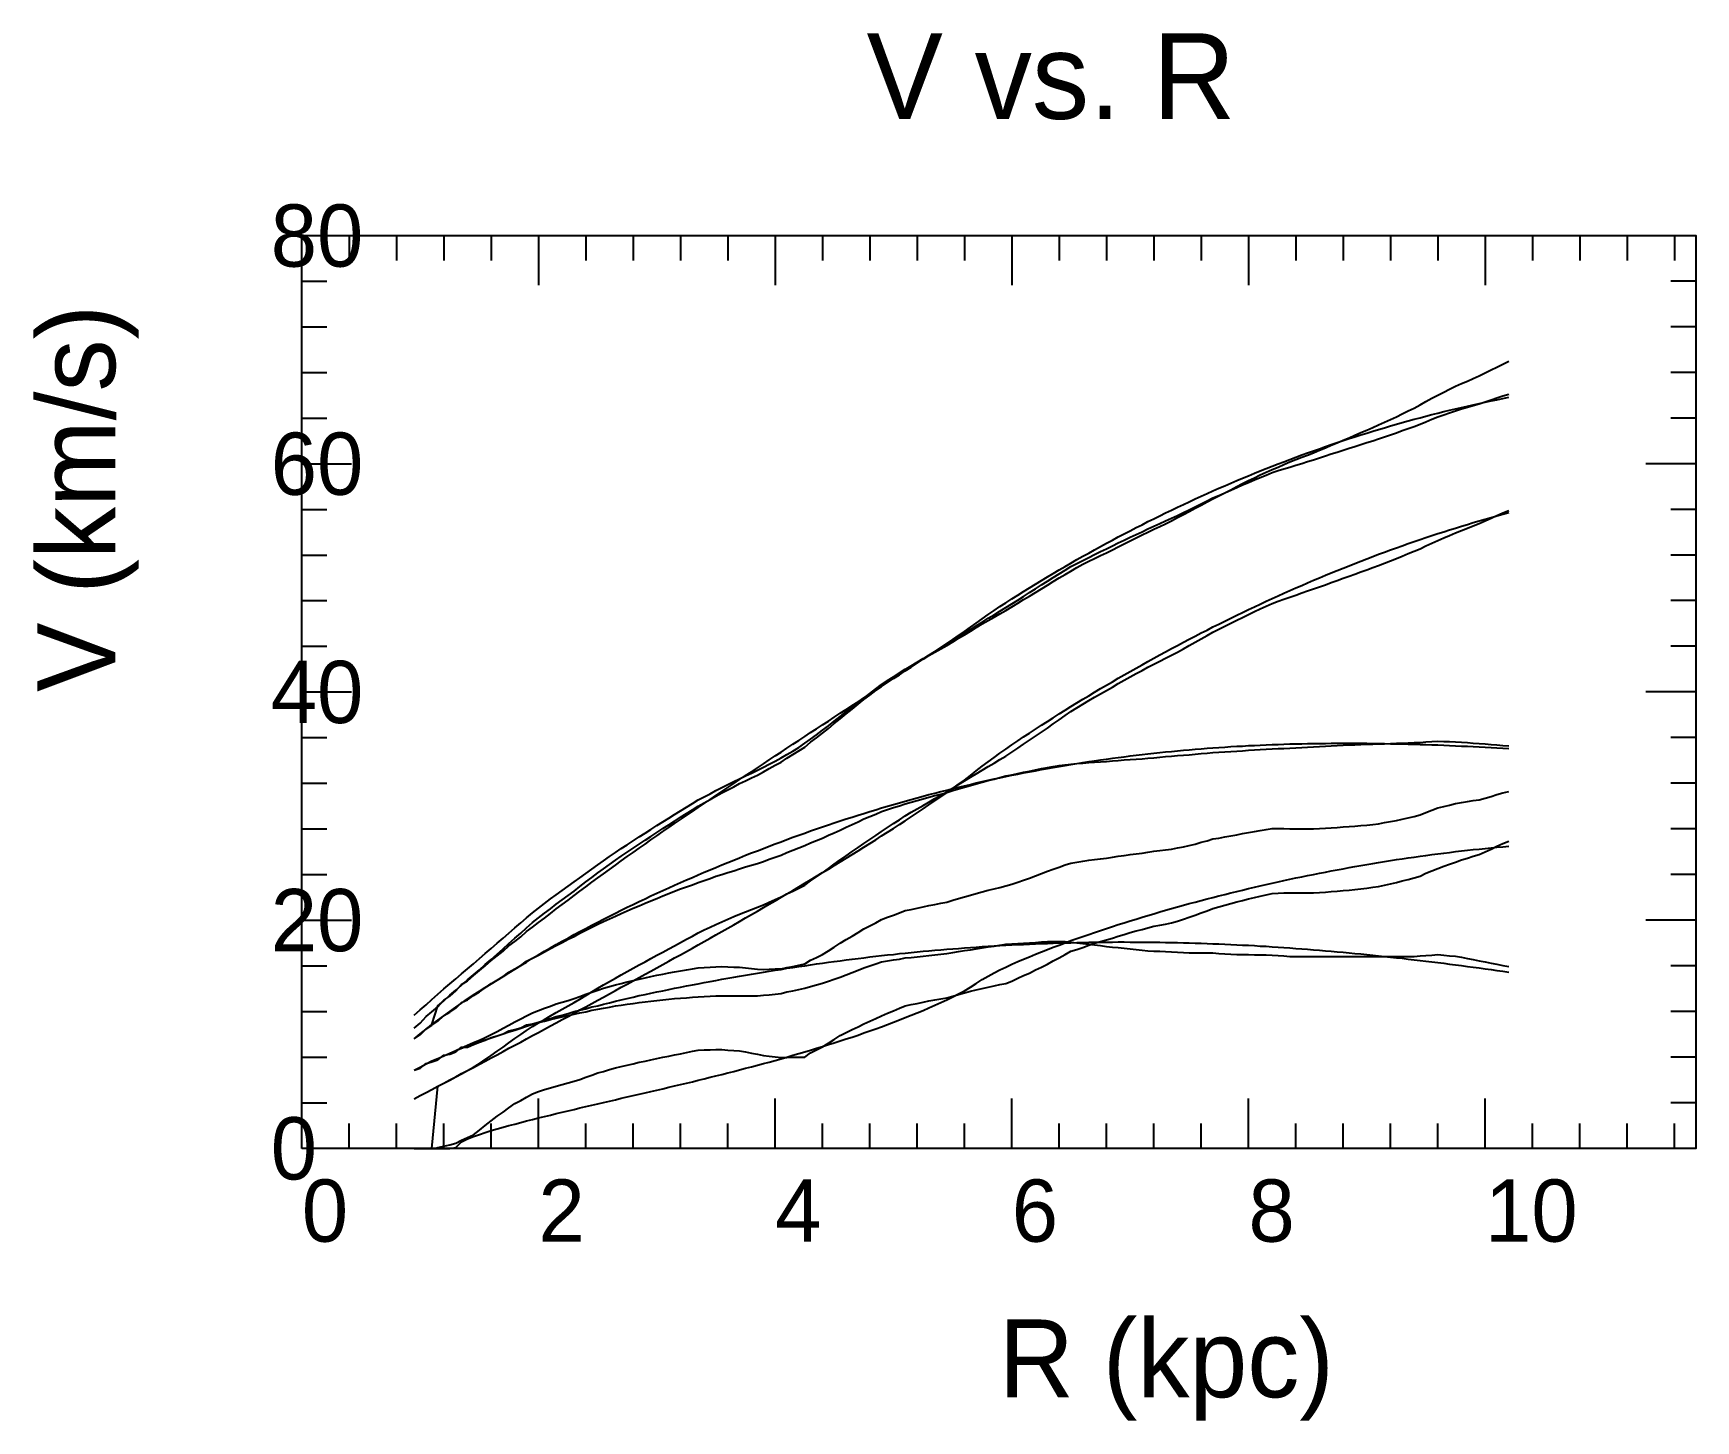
# Model space of a CAD drawing. Extents: x -35 to 179, y -35 to 143.
import ezdxf

# ---------------------------------------------------------------- set-up
doc = ezdxf.new("R2010")
doc.units = 0

msp = doc.modelspace()

# ---------------------------------------------------------------- linework, layer by layer
at = {"color": 0}
for p, q in [((6.08, 117.34), (6.08, 114.14)), ((12.17, 117.34), (12.17, 114.14)), ((18.25, 117.34), (18.25, 114.14)), ((24.34, 117.34), (24.34, 114.14)), ((30.42, 117.34), (30.42, 110.94)), ((36.51, 117.34), (36.51, 114.14)), ((42.59, 117.34), (42.59, 114.14)), ((48.68, 117.34), (48.68, 114.14)), ((54.76, 117.34), (54.76, 114.14)), ((60.85, 117.34), (60.85, 110.94)), ((66.93, 117.34), (66.93, 114.14)), ((73.02, 117.34), (73.02, 114.14)), ((79.1, 117.34), (79.1, 114.14)), ((85.19, 117.34), (85.19, 114.14)), ((91.27, 117.34), (91.27, 110.94)), ((97.36, 117.34), (97.36, 114.14)), ((103.44, 117.34), (103.44, 114.14)), ((109.53, 117.34), (109.53, 114.14)), ((115.61, 117.34), (115.61, 114.14)), ((121.7, 117.34), (121.7, 110.94)), ((127.78, 117.34), (127.78, 114.14)), ((133.87, 117.34), (133.87, 114.14)), ((139.95, 117.34), (139.95, 114.14)), ((146.04, 117.34), (146.04, 114.14)), ((152.12, 117.34), (152.12, 110.94)), ((158.21, 117.34), (158.21, 114.14)), ((164.29, 117.34), (164.29, 114.14)), ((170.38, 117.34), (170.38, 114.14)), ((176.46, 117.34), (176.46, 114.14)), ((0, 111.48), (3.2, 111.48)), ((179.2, 111.48), (176, 111.48)), ((0, 105.61), (3.2, 105.61)), ((179.2, 105.61), (176, 105.61)), ((0, 99.74), (3.2, 99.74)), ((179.2, 99.74), (176, 99.74)), ((0, 93.88), (3.2, 93.88)), ((179.2, 93.88), (176, 93.88)), ((0, 88.01), (6.4, 88.01)), ((179.2, 88.01), (172.8, 88.01)), ((0, 82.14), (3.2, 82.14)), ((179.2, 82.14), (176, 82.14)), ((0, 76.27), (3.2, 76.27)), ((179.2, 76.27), (176, 76.27)), ((0, 70.41), (3.2, 70.41)), ((179.2, 70.41), (176, 70.41)), ((0, 64.54), (3.2, 64.54)), ((179.2, 64.54), (176, 64.54)), ((0, 58.67), (6.4, 58.67)), ((179.2, 58.67), (172.8, 58.67)), ((0, 52.8), (3.2, 52.8)), ((179.2, 52.8), (176, 52.8)), ((0, 46.94), (3.2, 46.94)), ((179.2, 46.94), (176, 46.94)), ((0, 41.07), (3.2, 41.07)), ((179.2, 41.07), (176, 41.07)), ((0, 35.2), (3.2, 35.2)), ((179.2, 35.2), (176, 35.2)), ((0, 29.34), (6.4, 29.34)), ((179.2, 29.34), (172.8, 29.34)), ((0, 23.47), (3.2, 23.47)), ((179.2, 23.47), (176, 23.47)), ((0, 17.6), (3.2, 17.6)), ((179.2, 17.6), (176, 17.6)), ((0, 11.73), (3.2, 11.73)), ((179.2, 11.73), (176, 11.73)), ((0, 5.87), (3.2, 5.87)), ((30.42, 0), (30.42, 6.4)), ((60.85, 0), (60.85, 6.4)), ((91.27, 0), (91.27, 6.4)), ((121.7, 0), (121.7, 6.4)), ((152.12, 0), (152.12, 6.4)), ((179.2, 5.87), (176, 5.87)), ((6.08, 0), (6.08, 3.2)), ((12.17, 0), (12.17, 3.2)), ((18.25, 0), (18.25, 3.2)), ((24.34, 0), (24.34, 3.2)), ((36.51, 0), (36.51, 3.2)), ((42.59, 0), (42.59, 3.2)), ((48.68, 0), (48.68, 3.2)), ((54.76, 0), (54.76, 3.2)), ((66.93, 0), (66.93, 3.2)), ((73.02, 0), (73.02, 3.2)), ((79.1, 0), (79.1, 3.2)), ((85.19, 0), (85.19, 3.2)), ((97.36, 0), (97.36, 3.2)), ((103.44, 0), (103.44, 3.2)), ((109.53, 0), (109.53, 3.2)), ((115.61, 0), (115.61, 3.2)), ((127.78, 0), (127.78, 3.2)), ((133.87, 0), (133.87, 3.2)), ((139.95, 0), (139.95, 3.2)), ((146.04, 0), (146.04, 3.2)), ((158.21, 0), (158.21, 3.2)), ((164.29, 0), (164.29, 3.2)), ((170.38, 0), (170.38, 3.2)), ((176.46, 0), (176.46, 3.2))]:
    msp.add_line(p, q, dxfattribs=at)
msp.add_lwpolyline([(0, 0), (0, 117.34), (179.2, 117.34), (179.2, 0)], close=True, dxfattribs=at)
at = {"color": 6}
for points in [[(14.45, 17.11), (15.21, 17.79), (15.97, 18.47), (16.73, 19.15), (17.49, 19.82), (18.25, 20.49), (19.02, 21.16), (19.78, 21.8), (20.54, 22.44), (21.3, 23.08), (22.06, 23.73), (22.82, 24.39), (23.58, 25.05), (24.34, 25.71), (25.1, 26.37), (25.86, 27.03), (26.62, 27.68), (27.38, 28.34), (28.14, 28.99), (28.9, 29.64), (29.66, 30.29), (30.42, 30.87), (31.18, 31.46), (31.95, 32.06), (32.71, 32.61), (33.47, 33.15), (34.23, 33.69), (34.99, 34.24), (35.75, 34.79), (36.51, 35.34), (37.27, 35.89), (38.03, 36.43), (38.79, 36.97), (39.55, 37.5), (40.31, 38.04), (41.07, 38.53), (41.83, 39.03), (42.59, 39.54), (43.35, 40.03), (44.12, 40.52), (44.88, 41), (45.64, 41.49), (46.4, 41.97), (47.16, 42.45), (47.92, 42.92), (48.68, 43.39), (49.44, 43.86), (50.2, 44.33), (50.96, 44.8), (51.72, 45.18), (52.48, 45.59), (53.24, 46), (54, 46.38), (54.76, 46.76), (55.52, 47.14), (56.28, 47.51), (57.05, 47.88), (57.81, 48.25), (58.57, 48.63), (59.33, 49.01), (60.09, 49.39), (60.85, 49.77), (61.61, 50.19), (62.37, 50.63), (63.13, 51.07), (63.89, 51.51), (64.65, 52.07), (65.41, 52.62), (66.17, 53.17), (66.93, 53.74), (67.69, 54.33), (68.45, 54.93), (69.22, 55.52), (69.98, 56.12), (70.74, 56.71), (71.5, 57.31), (72.26, 57.89), (73.02, 58.47), (73.78, 59.06), (74.54, 59.64), (75.3, 60.12), (76.06, 60.62), (76.82, 61.11), (77.58, 61.58), (78.34, 62.04), (79.1, 62.49), (79.86, 62.95), (80.62, 63.37), (81.39, 63.79), (82.15, 64.22), (82.91, 64.66), (83.67, 65.12), (84.43, 65.57), (85.19, 66.03), (85.95, 66.49), (86.71, 66.95), (87.47, 67.42), (88.23, 67.85), (88.99, 68.27), (89.75, 68.7), (90.51, 69.12), (91.27, 69.61), (92.03, 70.07), (92.79, 70.54), (93.55, 71), (94.32, 71.47), (95.08, 71.94), (95.84, 72.4), (96.6, 72.86), (97.36, 73.32), (98.12, 73.78), (98.88, 74.21), (99.64, 74.65), (100.4, 75.08), (101.16, 75.48), (101.92, 75.83), (102.68, 76.19), (103.44, 76.54), (104.2, 76.93), (104.96, 77.32), (105.72, 77.71), (106.49, 78.09), (107.25, 78.47), (108.01, 78.85), (108.77, 79.22), (109.53, 79.58), (110.29, 79.94), (111.05, 80.3), (111.81, 80.68), (112.57, 81.08), (113.33, 81.48), (114.09, 81.88), (114.85, 82.29), (115.61, 82.69), (116.37, 83.09), (117.13, 83.49), (117.89, 83.89), (118.65, 84.28), (119.42, 84.67), (120.18, 85.06), (120.94, 85.45), (121.7, 85.84), (122.46, 86.21), (123.22, 86.56), (123.98, 86.91), (124.74, 87.26), (125.5, 87.58), (126.26, 87.91), (127.02, 88.24), (127.78, 88.54), (128.54, 88.83), (129.3, 89.12), (130.06, 89.42), (130.82, 89.75), (131.59, 90.07), (132.35, 90.39), (133.11, 90.71), (133.87, 91.03), (134.63, 91.35), (135.39, 91.66), (136.15, 92), (136.91, 92.33), (137.67, 92.66), (138.43, 93), (139.19, 93.34), (139.95, 93.68), (140.71, 94.02), (141.47, 94.42), (142.23, 94.79), (142.99, 95.17), (143.75, 95.59), (144.52, 96), (145.28, 96.42), (146.04, 96.82), (146.8, 97.2), (147.56, 97.59), (148.32, 97.97), (149.08, 98.3), (149.84, 98.63), (150.6, 98.96), (151.36, 99.32), (152.12, 99.69), (152.88, 100.07), (153.64, 100.44), (154.4, 100.82), (155.16, 101.2)], [(17.09, 0), (17.49, 0.09), (18.25, 0.28), (19.02, 0.47), (19.78, 0.65), (20.54, 1.06), (21.3, 1.39), (22.06, 1.73), (22.82, 2.34), (23.58, 2.95), (24.34, 3.55), (25.1, 4.13), (25.86, 4.67), (26.62, 5.22), (27.38, 5.76), (28.14, 6.17), (28.9, 6.6), (29.66, 7.02), (30.42, 7.32), (31.18, 7.55), (31.95, 7.78), (32.71, 8.01), (33.47, 8.21), (34.23, 8.41), (34.99, 8.62), (35.75, 8.86), (36.51, 9.14), (37.27, 9.41), (38.03, 9.69), (38.79, 9.9), (39.55, 10.12), (40.31, 10.35), (41.07, 10.54), (41.83, 10.71), (42.59, 10.88), (43.35, 11.06), (44.12, 11.22), (44.88, 11.39), (45.64, 11.55), (46.4, 11.71), (47.16, 11.87), (47.92, 12.02), (48.68, 12.17), (49.44, 12.32), (50.2, 12.48), (50.96, 12.63), (51.72, 12.66), (52.48, 12.68), (53.24, 12.7), (54, 12.71), (54.76, 12.64), (55.52, 12.59), (56.28, 12.55), (57.05, 12.4), (57.81, 12.24), (58.57, 12.09), (59.33, 11.93), (60.09, 11.86), (60.85, 11.77), (61.61, 11.67), (62.37, 11.68), (63.13, 11.7), (63.89, 11.71), (64.65, 11.73), (65.41, 12.28), (66.17, 12.66), (66.93, 13.04), (67.69, 13.52), (68.45, 14.01), (69.22, 14.49), (69.98, 14.91), (70.74, 15.28), (71.5, 15.64), (72.26, 16.01), (73.02, 16.35), (73.78, 16.7), (74.54, 17.04), (75.3, 17.37), (76.06, 17.69), (76.82, 18.01), (77.58, 18.34), (78.34, 18.48), (79.1, 18.64), (79.86, 18.81), (80.62, 18.95), (81.39, 19.09), (82.15, 19.22), (82.91, 19.36), (83.67, 19.58), (84.43, 19.79), (85.19, 20), (85.95, 20.19), (86.71, 20.37), (87.47, 20.55), (88.23, 20.73), (88.99, 20.89), (89.75, 21.05), (90.51, 21.21), (91.27, 21.51), (92.03, 21.86), (92.79, 22.2), (93.55, 22.54), (94.32, 22.93), (95.08, 23.31), (95.84, 23.69), (96.6, 24.09), (97.36, 24.51), (98.12, 24.92), (98.88, 25.33), (99.64, 25.56), (100.4, 25.84), (101.16, 26.12), (101.92, 26.36), (102.68, 26.58), (103.44, 26.81), (104.2, 27.04), (104.96, 27.27), (105.72, 27.5), (106.49, 27.73), (107.25, 27.94), (108.01, 28.15), (108.77, 28.36), (109.53, 28.57), (110.29, 28.68), (111.05, 28.83), (111.81, 28.97), (112.57, 29.22), (113.33, 29.47), (114.09, 29.71), (114.85, 29.98), (115.61, 30.26), (116.37, 30.54), (117.13, 30.82), (117.89, 31.04), (118.65, 31.26), (119.42, 31.49), (120.18, 31.69), (120.94, 31.88), (121.7, 32.07), (122.46, 32.25), (123.22, 32.42), (123.98, 32.59), (124.74, 32.76), (125.5, 32.82), (126.26, 32.83), (127.02, 32.83), (127.78, 32.83), (128.54, 32.83), (129.3, 32.84), (130.06, 32.84), (130.82, 32.89), (131.59, 32.95), (132.35, 33.01), (133.11, 33.08), (133.87, 33.14), (134.63, 33.21), (135.39, 33.28), (136.15, 33.37), (136.91, 33.46), (137.67, 33.56), (138.43, 33.66), (139.19, 33.84), (139.95, 34), (140.71, 34.16), (141.47, 34.37), (142.23, 34.58), (142.99, 34.79), (143.75, 35.01), (144.52, 35.36), (145.28, 35.68), (146.04, 35.99), (146.8, 36.26), (147.56, 36.53), (148.32, 36.8), (149.08, 37.07), (149.84, 37.3), (150.6, 37.54), (151.36, 37.78), (152.12, 38.13), (152.88, 38.48), (153.64, 38.84), (154.4, 39.19), (155.16, 39.47)]]:
    msp.add_lwpolyline(points, dxfattribs=at)
at = {"color": 4}
for points in [[(14.45, 14.09), (15.21, 14.71), (15.97, 15.31), (16.73, 15.92), (17.49, 18.31), (18.25, 18.98), (19.02, 19.67), (19.78, 20.34), (20.54, 20.99), (21.3, 21.66), (22.06, 22.31), (22.82, 22.95), (23.58, 23.62), (24.34, 24.28), (25.1, 24.96), (25.86, 25.64), (26.62, 26.32), (27.38, 27.01), (28.14, 27.68), (28.9, 28.34), (29.66, 29.02), (30.42, 29.63), (31.18, 30.22), (31.95, 30.81), (32.71, 31.39), (33.47, 31.95), (34.23, 32.52), (34.99, 33.08), (35.75, 33.66), (36.51, 34.24), (37.27, 34.82), (38.03, 35.4), (38.79, 35.94), (39.55, 36.48), (40.31, 37.03), (41.07, 37.55), (41.83, 38.07), (42.59, 38.59), (43.35, 39.09), (44.12, 39.6), (44.88, 40.1), (45.64, 40.6), (46.4, 41.1), (47.16, 41.59), (47.92, 42.08), (48.68, 42.57), (49.44, 43.04), (50.2, 43.52), (50.96, 43.99), (51.72, 44.42), (52.48, 44.86), (53.24, 45.29), (54, 45.7), (54.76, 46.1), (55.52, 46.49), (56.28, 46.88), (57.05, 47.26), (57.81, 47.62), (58.57, 47.99), (59.33, 48.39), (60.09, 48.81), (60.85, 49.24), (61.61, 49.66), (62.37, 50.14), (63.13, 50.62), (63.89, 51.08), (64.65, 51.57), (65.41, 52.2), (66.17, 52.77), (66.93, 53.35), (67.69, 53.98), (68.45, 54.6), (69.22, 55.22), (69.98, 55.85), (70.74, 56.46), (71.5, 57.08), (72.26, 57.69), (73.02, 58.27), (73.78, 58.86), (74.54, 59.44), (75.3, 59.98), (76.06, 60.51), (76.82, 61.03), (77.58, 61.56), (78.34, 62.01), (79.1, 62.47), (79.86, 62.94), (80.62, 63.4), (81.39, 63.85), (82.15, 64.3), (82.91, 64.76), (83.67, 65.26), (84.43, 65.75), (85.19, 66.23), (85.95, 66.71), (86.71, 67.19), (87.47, 67.66), (88.23, 68.14), (88.99, 68.6), (89.75, 69.06), (90.51, 69.52), (91.27, 69.99), (92.03, 70.47), (92.79, 70.96), (93.55, 71.44), (94.32, 71.93), (95.08, 72.43), (95.84, 72.91), (96.6, 73.39), (97.36, 73.87), (98.12, 74.34), (98.88, 74.8), (99.64, 75.18), (100.4, 75.58), (101.16, 75.97), (101.92, 76.34), (102.68, 76.71), (103.44, 77.08), (104.2, 77.45), (104.96, 77.82), (105.72, 78.19), (106.49, 78.55), (107.25, 78.91), (108.01, 79.27), (108.77, 79.62), (109.53, 79.99), (110.29, 80.32), (111.05, 80.66), (111.81, 81), (112.57, 81.36), (113.33, 81.73), (114.09, 82.09), (114.85, 82.47), (115.61, 82.85), (116.37, 83.23), (117.13, 83.61), (117.89, 83.94), (118.65, 84.28), (119.42, 84.61), (120.18, 84.95), (120.94, 85.28), (121.7, 85.61), (122.46, 85.93), (123.22, 86.24), (123.98, 86.55), (124.74, 86.86), (125.5, 87.12), (126.26, 87.35), (127.02, 87.57), (127.78, 87.81), (128.54, 88.05), (129.3, 88.28), (130.06, 88.52), (130.82, 88.76), (131.59, 89.01), (132.35, 89.26), (133.11, 89.51), (133.87, 89.75), (134.63, 89.99), (135.39, 90.23), (136.15, 90.48), (136.91, 90.72), (137.67, 90.96), (138.43, 91.2), (139.19, 91.47), (139.95, 91.73), (140.71, 91.99), (141.47, 92.26), (142.23, 92.53), (142.99, 92.8), (143.75, 93.08), (144.52, 93.41), (145.28, 93.73), (146.04, 94.04), (146.8, 94.3), (147.56, 94.56), (148.32, 94.82), (149.08, 95.06), (149.84, 95.27), (150.6, 95.49), (151.36, 95.71), (152.12, 95.97), (152.88, 96.22), (153.64, 96.48), (154.4, 96.74), (155.16, 96.97)], [(14.45, 0), (15.21, 0), (15.97, 0), (16.73, 0), (17.49, 7.98), (18.25, 8.39), (19.02, 8.8), (19.78, 9.21), (20.54, 9.61), (21.3, 10.02), (22.06, 10.44), (22.82, 10.92), (23.58, 11.42), (24.34, 11.94), (25.1, 12.48), (25.86, 13.01), (26.62, 13.56), (27.38, 14.12), (28.14, 14.63), (28.9, 15.15), (29.66, 15.67), (30.42, 16.14), (31.18, 16.58), (31.95, 17.02), (32.71, 17.46), (33.47, 17.88), (34.23, 18.31), (34.99, 18.74), (35.75, 19.19), (36.51, 19.65), (37.27, 20.11), (38.03, 20.58), (38.79, 21.01), (39.55, 21.45), (40.31, 21.89), (41.07, 22.32), (41.83, 22.73), (42.59, 23.15), (43.35, 23.57), (44.12, 23.98), (44.88, 24.4), (45.64, 24.82), (46.4, 25.23), (47.16, 25.64), (47.92, 26.05), (48.68, 26.47), (49.44, 26.88), (50.2, 27.29), (50.96, 27.71), (51.72, 28.07), (52.48, 28.42), (53.24, 28.78), (54, 29.13), (54.76, 29.45), (55.52, 29.79), (56.28, 30.12), (57.05, 30.42), (57.81, 30.71), (58.57, 31.01), (59.33, 31.32), (60.09, 31.66), (60.85, 31.99), (61.61, 32.32), (62.37, 32.7), (63.13, 33.07), (63.89, 33.45), (64.65, 33.83), (65.41, 34.4), (66.17, 34.91), (66.93, 35.42), (67.69, 35.97), (68.45, 36.53), (69.22, 37.09), (69.98, 37.62), (70.74, 38.14), (71.5, 38.66), (72.26, 39.18), (73.02, 39.69), (73.78, 40.21), (74.54, 40.72), (75.3, 41.23), (76.06, 41.74), (76.82, 42.25), (77.58, 42.76), (78.34, 43.2), (79.1, 43.64), (79.86, 44.08), (80.62, 44.52), (81.39, 44.96), (82.15, 45.39), (82.91, 45.83), (83.67, 46.3), (84.43, 46.77), (85.19, 47.24), (85.95, 47.7), (86.71, 48.16), (87.47, 48.62), (88.23, 49.08), (88.99, 49.52), (89.75, 49.97), (90.51, 50.41), (91.27, 50.91), (92.03, 51.43), (92.79, 51.94), (93.55, 52.45), (94.32, 52.98), (95.08, 53.51), (95.84, 54.03), (96.6, 54.56), (97.36, 55.1), (98.12, 55.63), (98.88, 56.16), (99.64, 56.61), (100.4, 57.08), (101.16, 57.55), (101.92, 57.99), (102.68, 58.43), (103.44, 58.87), (104.2, 59.3), (104.96, 59.74), (105.72, 60.17), (106.49, 60.6), (107.25, 61.02), (108.01, 61.44), (108.77, 61.85), (109.53, 62.26), (110.29, 62.63), (111.05, 63.01), (111.81, 63.38), (112.57, 63.8), (113.33, 64.22), (114.09, 64.64), (114.85, 65.06), (115.61, 65.49), (116.37, 65.91), (117.13, 66.34), (117.89, 66.73), (118.65, 67.12), (119.42, 67.51), (120.18, 67.89), (120.94, 68.26), (121.7, 68.63), (122.46, 68.99), (123.22, 69.34), (123.98, 69.69), (124.74, 70.04), (125.5, 70.34), (126.26, 70.61), (127.02, 70.87), (127.78, 71.13), (128.54, 71.39), (129.3, 71.65), (130.06, 71.91), (130.82, 72.18), (131.59, 72.46), (132.35, 72.74), (133.11, 73.01), (133.87, 73.29), (134.63, 73.56), (135.39, 73.83), (136.15, 74.1), (136.91, 74.38), (137.67, 74.66), (138.43, 74.93), (139.19, 75.24), (139.95, 75.53), (140.71, 75.83), (141.47, 76.14), (142.23, 76.45), (142.99, 76.77), (143.75, 77.07), (144.52, 77.44), (145.28, 77.79), (146.04, 78.14), (146.8, 78.47), (147.56, 78.79), (148.32, 79.11), (149.08, 79.43), (149.84, 79.73), (150.6, 80.03), (151.36, 80.33), (152.12, 80.67), (152.88, 81.02), (153.64, 81.36), (154.4, 81.71), (155.16, 82.01)], [(14.45, 14.09), (15.21, 14.71), (15.97, 15.31), (16.73, 15.92), (17.49, 16.48), (18.25, 17.03), (19.02, 17.59), (19.78, 18.13), (20.54, 18.66), (21.3, 19.2), (22.06, 19.72), (22.82, 20.19), (23.58, 20.67), (24.34, 21.14), (25.1, 21.62), (25.86, 22.09), (26.62, 22.56), (27.38, 23.03), (28.14, 23.5), (28.9, 23.95), (29.66, 24.43), (30.42, 24.84), (31.18, 25.26), (31.95, 25.68), (32.71, 26.09), (33.47, 26.48), (34.23, 26.87), (34.99, 27.25), (35.75, 27.65), (36.51, 28.04), (37.27, 28.42), (38.03, 28.8), (38.79, 29.15), (39.55, 29.51), (40.31, 29.86), (41.07, 30.2), (41.83, 30.53), (42.59, 30.87), (43.35, 31.19), (44.12, 31.51), (44.88, 31.83), (45.64, 32.13), (46.4, 32.45), (47.16, 32.75), (47.92, 33.05), (48.68, 33.34), (49.44, 33.61), (50.2, 33.89), (50.96, 34.17), (51.72, 34.43), (52.48, 34.7), (53.24, 34.97), (54, 35.21), (54.76, 35.46), (55.52, 35.69), (56.28, 35.93), (57.05, 36.17), (57.81, 36.39), (58.57, 36.63), (59.33, 36.89), (60.09, 37.16), (60.85, 37.43), (61.61, 37.7), (62.37, 38.01), (63.13, 38.32), (63.89, 38.61), (64.65, 38.93), (65.41, 39.26), (66.17, 39.57), (66.93, 39.89), (67.69, 40.24), (68.45, 40.58), (69.22, 40.92), (69.98, 41.27), (70.74, 41.63), (71.5, 41.99), (72.26, 42.34), (73.02, 42.66), (73.78, 42.98), (74.54, 43.3), (75.3, 43.55), (76.06, 43.8), (76.82, 44.04), (77.58, 44.29), (78.34, 44.5), (79.1, 44.71), (79.86, 44.93), (80.62, 45.13), (81.39, 45.34), (82.15, 45.55), (82.91, 45.76), (83.67, 45.98), (84.43, 46.21), (85.19, 46.42), (85.95, 46.64), (86.71, 46.85), (87.47, 47.06), (88.23, 47.27), (88.99, 47.47), (89.75, 47.67), (90.51, 47.87), (91.27, 48.03), (92.03, 48.19), (92.79, 48.34), (93.55, 48.5), (94.32, 48.66), (95.08, 48.81), (95.84, 48.96), (96.6, 49.08), (97.36, 49.2), (98.12, 49.31), (98.88, 49.4), (99.64, 49.46), (100.4, 49.53), (101.16, 49.6), (101.92, 49.65), (102.68, 49.7), (103.44, 49.75), (104.2, 49.81), (104.96, 49.87), (105.72, 49.93), (106.49, 49.98), (107.25, 50.04), (108.01, 50.09), (108.77, 50.14), (109.53, 50.21), (110.29, 50.28), (111.05, 50.36), (111.81, 50.43), (112.57, 50.48), (113.33, 50.55), (114.09, 50.6), (114.85, 50.68), (115.61, 50.75), (116.37, 50.82), (117.13, 50.9), (117.89, 50.93), (118.65, 50.97), (119.42, 51.01), (120.18, 51.07), (120.94, 51.12), (121.7, 51.17), (122.46, 51.23), (123.22, 51.28), (123.98, 51.32), (124.74, 51.37), (125.5, 51.4), (126.26, 51.42), (127.02, 51.45), (127.78, 51.48), (128.54, 51.53), (129.3, 51.57), (130.06, 51.62), (130.82, 51.66), (131.59, 51.7), (132.35, 51.74), (133.11, 51.77), (133.87, 51.81), (134.63, 51.85), (135.39, 51.88), (136.15, 51.91), (136.91, 51.94), (137.67, 51.97), (138.43, 52), (139.19, 52.02), (139.95, 52.05), (140.71, 52.07), (141.47, 52.1), (142.23, 52.13), (142.99, 52.15), (143.75, 52.19), (144.52, 52.24), (145.28, 52.28), (146.04, 52.33), (146.8, 52.3), (147.56, 52.28), (148.32, 52.27), (149.08, 52.22), (149.84, 52.16), (150.6, 52.1), (151.36, 52.04), (152.12, 51.98), (152.88, 51.92), (153.64, 51.85), (154.4, 51.8), (155.16, 51.74)]]:
    msp.add_lwpolyline(points, dxfattribs=at)
at = {"color": 3}
for points in [[(14.45, 15.46), (15.21, 16.1), (15.97, 16.95), (16.73, 17.55), (17.49, 18.2), (18.25, 19.03), (19.02, 19.58), (19.78, 20.24), (20.54, 21.05), (21.3, 21.55), (22.06, 22.22), (22.82, 22.86), (23.58, 23.48), (24.34, 24.16), (25.1, 24.75), (25.86, 25.36), (26.62, 26.04), (27.38, 26.61), (28.14, 27.21), (28.9, 27.88), (29.66, 28.42), (30.42, 29.02), (31.18, 29.6), (31.95, 30.19), (32.71, 30.79), (33.47, 31.35), (34.23, 31.92), (34.99, 32.52), (35.75, 33.07), (36.51, 33.63), (37.27, 34.22), (38.03, 34.76), (38.79, 35.31), (39.55, 35.86), (40.31, 36.41), (41.07, 36.96), (41.83, 37.5), (42.59, 38.04), (43.35, 38.58), (44.12, 39.11), (44.88, 39.64), (45.64, 40.19), (46.4, 40.71), (47.16, 41.23), (47.92, 41.75), (48.68, 42.28), (49.44, 42.8), (50.2, 43.31), (50.96, 43.83), (51.72, 44.35), (52.48, 44.86), (53.24, 45.37), (54, 45.89), (54.76, 46.4), (55.52, 46.9), (56.28, 47.41), (57.05, 47.92), (57.81, 48.42), (58.57, 48.93), (59.33, 49.43), (60.09, 49.94), (60.85, 50.44), (61.61, 50.94), (62.37, 51.45), (63.13, 51.95), (63.89, 52.44), (64.65, 52.94), (65.41, 53.44), (66.17, 53.94), (66.93, 54.44), (67.69, 54.93), (68.45, 55.43), (69.22, 55.93), (69.98, 56.42), (70.74, 56.92), (71.5, 57.42), (72.26, 57.91), (73.02, 58.4), (73.78, 58.9), (74.54, 59.39), (75.3, 59.89), (76.06, 60.38), (76.82, 60.88), (77.58, 61.38), (78.34, 61.87), (79.1, 62.37), (79.86, 62.88), (80.62, 63.37), (81.39, 63.88), (82.15, 64.39), (82.91, 64.89), (83.67, 65.41), (84.43, 65.92), (85.19, 66.44), (85.95, 66.98), (86.71, 67.52), (87.47, 68.07), (88.23, 68.61), (88.99, 69.13), (89.75, 69.64), (90.51, 70.14), (91.27, 70.63), (92.03, 71.11), (92.79, 71.6), (93.55, 72.07), (94.32, 72.54), (95.08, 73), (95.84, 73.46), (96.6, 73.91), (97.36, 74.36), (98.12, 74.8), (98.88, 75.24), (99.64, 75.68), (100.4, 76.11), (101.16, 76.53), (101.92, 76.95), (102.68, 77.37), (103.44, 77.78), (104.2, 78.19), (104.96, 78.6), (105.72, 79), (106.49, 79.39), (107.25, 79.79), (108.01, 80.17), (108.77, 80.56), (109.53, 80.94), (110.29, 81.31), (111.05, 81.68), (111.81, 82.05), (112.57, 82.41), (113.33, 82.78), (114.09, 83.13), (114.85, 83.48), (115.61, 83.83), (116.37, 84.17), (117.13, 84.51), (117.89, 84.85), (118.65, 85.18), (119.42, 85.51), (120.18, 85.83), (120.94, 86.15), (121.7, 86.46), (122.46, 86.78), (123.22, 87.08), (123.98, 87.39), (124.74, 87.69), (125.5, 87.98), (126.26, 88.27), (127.02, 88.56), (127.78, 88.85), (128.54, 89.13), (129.3, 89.4), (130.06, 89.68), (130.82, 89.94), (131.59, 90.21), (132.35, 90.47), (133.11, 90.73), (133.87, 90.98), (134.63, 91.23), (135.39, 91.47), (136.15, 91.71), (136.91, 91.95), (137.67, 92.19), (138.43, 92.42), (139.19, 92.64), (139.95, 92.86), (140.71, 93.08), (141.47, 93.3), (142.23, 93.51), (142.99, 93.72), (143.75, 93.92), (144.52, 94.12), (145.28, 94.32), (146.04, 94.51), (146.8, 94.7), (147.56, 94.89), (148.32, 95.07), (149.08, 95.25), (149.84, 95.42), (150.6, 95.59), (151.36, 95.76), (152.12, 95.92), (152.88, 96.09), (153.64, 96.24), (154.4, 96.4), (155.16, 96.55)], [(14.45, 6.38), (15.21, 6.78), (15.97, 7.18), (16.73, 7.58), (17.49, 7.98), (18.25, 8.38), (19.02, 8.78), (19.78, 9.19), (20.54, 9.59), (21.3, 10), (22.06, 10.41), (22.82, 10.81), (23.58, 11.22), (24.34, 11.63), (25.1, 12.04), (25.86, 12.45), (26.62, 12.86), (27.38, 13.26), (28.14, 13.67), (28.9, 14.09), (29.66, 14.5), (30.42, 14.91), (31.18, 15.32), (31.95, 15.73), (32.71, 16.14), (33.47, 16.55), (34.23, 16.97), (34.99, 17.38), (35.75, 17.79), (36.51, 18.21), (37.27, 18.62), (38.03, 19.03), (38.79, 19.45), (39.55, 19.86), (40.31, 20.28), (41.07, 20.7), (41.83, 21.11), (42.59, 21.53), (43.35, 21.95), (44.12, 22.37), (44.88, 22.79), (45.64, 23.21), (46.4, 23.63), (47.16, 24.05), (47.92, 24.47), (48.68, 24.89), (49.44, 25.32), (50.2, 25.74), (50.96, 26.17), (51.72, 26.6), (52.48, 27.03), (53.24, 27.45), (54, 27.89), (54.76, 28.32), (55.52, 28.75), (56.28, 29.18), (57.05, 29.62), (57.81, 30.06), (58.57, 30.5), (59.33, 30.94), (60.09, 31.38), (60.85, 31.82), (61.61, 32.27), (62.37, 32.72), (63.13, 33.16), (63.89, 33.62), (64.65, 34.07), (65.41, 34.52), (66.17, 34.98), (66.93, 35.44), (67.69, 35.9), (68.45, 36.36), (69.22, 36.83), (69.98, 37.3), (70.74, 37.77), (71.5, 38.24), (72.26, 38.71), (73.02, 39.19), (73.78, 39.67), (74.54, 40.16), (75.3, 40.64), (76.06, 41.13), (76.82, 41.63), (77.58, 42.12), (78.34, 42.62), (79.1, 43.13), (79.86, 43.64), (80.62, 44.15), (81.39, 44.67), (82.15, 45.19), (82.91, 45.72), (83.67, 46.25), (84.43, 46.8), (85.19, 47.35), (85.95, 47.92), (86.71, 48.51), (87.47, 49.11), (88.23, 49.69), (88.99, 50.25), (89.75, 50.79), (90.51, 51.33), (91.27, 51.85), (92.03, 52.37), (92.79, 52.88), (93.55, 53.39), (94.32, 53.89), (95.08, 54.39), (95.84, 54.88), (96.6, 55.36), (97.36, 55.84), (98.12, 56.32), (98.88, 56.79), (99.64, 57.26), (100.4, 57.73), (101.16, 58.19), (101.92, 58.65), (102.68, 59.1), (103.44, 59.55), (104.2, 59.99), (104.96, 60.44), (105.72, 60.87), (106.49, 61.31), (107.25, 61.74), (108.01, 62.17), (108.77, 62.59), (109.53, 63.01), (110.29, 63.43), (111.05, 63.84), (111.81, 64.25), (112.57, 64.66), (113.33, 65.06), (114.09, 65.46), (114.85, 65.85), (115.61, 66.25), (116.37, 66.63), (117.13, 67.02), (117.89, 67.4), (118.65, 67.78), (119.42, 68.15), (120.18, 68.52), (120.94, 68.89), (121.7, 69.26), (122.46, 69.62), (123.22, 69.97), (123.98, 70.33), (124.74, 70.68), (125.5, 71.02), (126.26, 71.37), (127.02, 71.71), (127.78, 72.04), (128.54, 72.37), (129.3, 72.7), (130.06, 73.03), (130.82, 73.35), (131.59, 73.67), (132.35, 73.98), (133.11, 74.29), (133.87, 74.6), (134.63, 74.9), (135.39, 75.2), (136.15, 75.5), (136.91, 75.79), (137.67, 76.08), (138.43, 76.37), (139.19, 76.65), (139.95, 76.93), (140.71, 77.2), (141.47, 77.47), (142.23, 77.74), (142.99, 78), (143.75, 78.26), (144.52, 78.52), (145.28, 78.77), (146.04, 79.02), (146.8, 79.27), (147.56, 79.51), (148.32, 79.74), (149.08, 79.98), (149.84, 80.21), (150.6, 80.44), (151.36, 80.66), (152.12, 80.88), (152.88, 81.09), (153.64, 81.3), (154.4, 81.51), (155.16, 81.72)], [(14.45, 14.08), (15.21, 14.61), (15.97, 15.35), (16.73, 15.83), (17.49, 16.36), (18.25, 17.09), (19.02, 17.5), (19.78, 18.03), (20.54, 18.74), (21.3, 19.09), (22.06, 19.64), (22.82, 20.14), (23.58, 20.62), (24.34, 21.17), (25.1, 21.63), (25.86, 22.1), (26.62, 22.64), (27.38, 23.06), (28.14, 23.52), (28.9, 24.06), (29.66, 24.44), (30.42, 24.89), (31.18, 25.33), (31.95, 25.77), (32.71, 26.21), (33.47, 26.63), (34.23, 27.04), (34.99, 27.49), (35.75, 27.87), (36.51, 28.28), (37.27, 28.71), (38.03, 29.08), (38.79, 29.47), (39.55, 29.85), (40.31, 30.24), (41.07, 30.62), (41.83, 30.99), (42.59, 31.36), (43.35, 31.73), (44.12, 32.08), (44.88, 32.44), (45.64, 32.81), (46.4, 33.15), (47.16, 33.49), (47.92, 33.83), (48.68, 34.17), (49.44, 34.5), (50.2, 34.83), (50.96, 35.16), (51.72, 35.49), (52.48, 35.8), (53.24, 36.12), (54, 36.44), (54.76, 36.75), (55.52, 37.06), (56.28, 37.36), (57.05, 37.67), (57.81, 37.97), (58.57, 38.26), (59.33, 38.56), (60.09, 38.85), (60.85, 39.14), (61.61, 39.42), (62.37, 39.71), (63.13, 39.99), (63.89, 40.25), (64.65, 40.53), (65.41, 40.8), (66.17, 41.06), (66.93, 41.32), (67.69, 41.58), (68.45, 41.84), (69.22, 42.09), (69.98, 42.34), (70.74, 42.58), (71.5, 42.83), (72.26, 43.06), (73.02, 43.3), (73.78, 43.53), (74.54, 43.76), (75.3, 43.98), (76.06, 44.21), (76.82, 44.42), (77.58, 44.64), (78.34, 44.85), (79.1, 45.06), (79.86, 45.27), (80.62, 45.47), (81.39, 45.67), (82.15, 45.87), (82.91, 46.05), (83.67, 46.24), (84.43, 46.43), (85.19, 46.61), (85.95, 46.79), (86.71, 46.97), (87.47, 47.14), (88.23, 47.31), (88.99, 47.48), (89.75, 47.64), (90.51, 47.8), (91.27, 47.96), (92.03, 48.11), (92.79, 48.26), (93.55, 48.41), (94.32, 48.55), (95.08, 48.69), (95.84, 48.83), (96.6, 48.97), (97.36, 49.1), (98.12, 49.23), (98.88, 49.36), (99.64, 49.48), (100.4, 49.6), (101.16, 49.71), (101.92, 49.83), (102.68, 49.94), (103.44, 50.05), (104.2, 50.15), (104.96, 50.25), (105.72, 50.35), (106.49, 50.45), (107.25, 50.54), (108.01, 50.63), (108.77, 50.71), (109.53, 50.8), (110.29, 50.88), (111.05, 50.96), (111.81, 51.03), (112.57, 51.11), (113.33, 51.18), (114.09, 51.24), (114.85, 51.31), (115.61, 51.37), (116.37, 51.43), (117.13, 51.48), (117.89, 51.54), (118.65, 51.59), (119.42, 51.64), (120.18, 51.68), (120.94, 51.72), (121.7, 51.77), (122.46, 51.8), (123.22, 51.84), (123.98, 51.87), (124.74, 51.9), (125.5, 51.93), (126.26, 51.95), (127.02, 51.98), (127.78, 52), (128.54, 52.02), (129.3, 52.03), (130.06, 52.05), (130.82, 52.06), (131.59, 52.06), (132.35, 52.07), (133.11, 52.07), (133.87, 52.08), (134.63, 52.08), (135.39, 52.07), (136.15, 52.07), (136.91, 52.07), (137.67, 52.06), (138.43, 52.05), (139.19, 52.03), (139.95, 52.02), (140.71, 52.01), (141.47, 51.99), (142.23, 51.97), (142.99, 51.95), (143.75, 51.92), (144.52, 51.9), (145.28, 51.87), (146.04, 51.85), (146.8, 51.82), (147.56, 51.79), (148.32, 51.76), (149.08, 51.72), (149.84, 51.69), (150.6, 51.65), (151.36, 51.62), (152.12, 51.58), (152.88, 51.54), (153.64, 51.5), (154.4, 51.46), (155.16, 51.42)]]:
    msp.add_lwpolyline(points, dxfattribs=at)
at = {"color": 1}
msp.add_lwpolyline([(14.45, 10.06), (15.21, 10.45), (15.97, 10.85), (16.73, 11.24), (17.49, 11.56), (18.25, 11.91), (19.02, 12.25), (19.78, 12.58), (20.54, 12.91), (21.3, 13.25), (22.06, 13.6), (22.82, 13.91), (23.58, 14.27), (24.34, 14.65), (25.1, 15.04), (25.86, 15.43), (26.62, 15.84), (27.38, 16.26), (28.14, 16.65), (28.9, 17.04), (29.66, 17.44), (30.42, 17.74), (31.18, 18.01), (31.95, 18.29), (32.71, 18.56), (33.47, 18.78), (34.23, 19.02), (34.99, 19.26), (35.75, 19.53), (36.51, 19.81), (37.27, 20.09), (38.03, 20.35), (38.79, 20.57), (39.55, 20.8), (40.31, 21.02), (41.07, 21.21), (41.83, 21.4), (42.59, 21.58), (43.35, 21.76), (44.12, 21.92), (44.88, 22.08), (45.64, 22.25), (46.4, 22.4), (47.16, 22.55), (47.92, 22.7), (48.68, 22.83), (49.44, 22.96), (50.2, 23.08), (50.96, 23.21), (51.72, 23.26), (52.48, 23.3), (53.24, 23.35), (54, 23.36), (54.76, 23.33), (55.52, 23.3), (56.28, 23.28), (57.05, 23.2), (57.81, 23.11), (58.57, 23.03), (59.33, 23), (60.09, 23.04), (60.85, 23.06), (61.61, 23.09), (62.37, 23.24), (63.13, 23.39), (63.89, 23.53), (64.65, 23.71), (65.41, 24.17), (66.17, 24.54), (66.93, 24.92), (67.69, 25.41), (68.45, 25.88), (69.22, 26.36), (69.98, 26.83), (70.74, 27.29), (71.5, 27.75), (72.26, 28.21), (73.02, 28.59), (73.78, 28.99), (74.54, 29.4), (75.3, 29.7), (76.06, 29.99), (76.82, 30.28), (77.58, 30.58), (78.34, 30.72), (79.1, 30.88), (79.86, 31.05), (80.62, 31.2), (81.39, 31.35), (82.15, 31.5), (82.91, 31.66), (83.67, 31.9), (84.43, 32.12), (85.19, 32.35), (85.95, 32.56), (86.71, 32.77), (87.47, 32.97), (88.23, 33.17), (88.99, 33.36), (89.75, 33.55), (90.51, 33.74), (91.27, 33.96), (92.03, 34.22), (92.79, 34.47), (93.55, 34.73), (94.32, 35.03), (95.08, 35.32), (95.84, 35.61), (96.6, 35.87), (97.36, 36.15), (98.12, 36.43), (98.88, 36.67), (99.64, 36.77), (100.4, 36.91), (101.16, 37.04), (101.92, 37.13), (102.68, 37.23), (103.44, 37.32), (104.2, 37.42), (104.96, 37.54), (105.72, 37.65), (106.49, 37.76), (107.25, 37.86), (108.01, 37.96), (108.77, 38.07), (109.53, 38.2), (110.29, 38.27), (111.05, 38.36), (111.81, 38.45), (112.57, 38.61), (113.33, 38.76), (114.09, 38.92), (114.85, 39.12), (115.61, 39.34), (116.37, 39.55), (117.13, 39.77), (117.89, 39.89), (118.65, 40.03), (119.42, 40.17), (120.18, 40.32), (120.94, 40.46), (121.7, 40.6), (122.46, 40.74), (123.22, 40.86), (123.98, 40.99), (124.74, 41.11), (125.5, 41.13), (126.26, 41.1), (127.02, 41.07), (127.78, 41.06), (128.54, 41.06), (129.3, 41.06), (130.06, 41.07), (130.82, 41.1), (131.59, 41.15), (132.35, 41.2), (133.11, 41.25), (133.87, 41.31), (134.63, 41.36), (135.39, 41.41), (136.15, 41.49), (136.91, 41.56), (137.67, 41.64), (138.43, 41.72), (139.19, 41.87), (139.95, 42), (140.71, 42.13), (141.47, 42.3), (142.23, 42.48), (142.99, 42.66), (143.75, 42.86), (144.52, 43.18), (145.28, 43.48), (146.04, 43.77), (146.8, 43.94), (147.56, 44.13), (148.32, 44.32), (149.08, 44.47), (149.84, 44.58), (150.6, 44.7), (151.36, 44.82), (152.12, 45.03), (152.88, 45.25), (153.64, 45.47), (154.4, 45.7), (155.16, 45.87)], dxfattribs=at)
at = {"color": 2}
for points in [[(14.45, 10.06), (15.21, 10.45), (15.97, 10.85), (16.73, 11.24), (17.49, 11.56), (18.25, 11.91), (19.02, 12.25), (19.78, 12.58), (20.54, 12.91), (21.3, 13.25), (22.06, 13.6), (22.82, 13.91), (23.58, 14.27), (24.34, 14.65), (25.1, 15.04), (25.86, 15.43), (26.62, 15.84), (27.38, 16.26), (28.14, 16.65), (28.9, 17.04), (29.66, 17.44), (30.42, 17.74), (31.18, 18.01), (31.95, 18.29), (32.71, 18.56), (33.47, 18.78), (34.23, 19.02), (34.99, 19.26), (35.75, 19.53), (36.51, 19.81), (37.27, 20.09), (38.03, 20.35), (38.79, 20.57), (39.55, 20.8), (40.31, 21.02), (41.07, 21.21), (41.83, 21.4), (42.59, 21.58), (43.35, 21.76), (44.12, 21.92), (44.88, 22.08), (45.64, 22.25), (46.4, 22.4), (47.16, 22.55), (47.92, 22.7), (48.68, 22.83), (49.44, 22.96), (50.2, 23.08), (50.96, 23.21), (51.72, 23.26), (52.48, 23.3), (53.24, 23.35), (54, 23.36), (54.76, 23.33), (55.52, 23.3), (56.28, 23.28), (57.05, 23.2), (57.81, 23.11), (58.57, 23.03), (59.33, 23), (60.09, 23.04), (60.85, 23.06), (61.61, 23.09), (62.37, 23.24), (63.13, 23.39), (63.89, 23.53), (64.65, 23.71), (65.41, 24.17), (66.17, 24.54), (66.93, 24.92), (67.69, 25.41), (68.45, 25.88), (69.22, 26.36), (69.98, 26.83), (70.74, 27.29), (71.5, 27.75), (72.26, 28.21), (73.02, 28.59), (73.78, 28.99), (74.54, 29.4), (75.3, 29.7), (76.06, 29.99), (76.82, 30.28), (77.58, 30.58), (78.34, 30.72), (79.1, 30.88), (79.86, 31.05), (80.62, 31.2), (81.39, 31.35), (82.15, 31.5), (82.91, 31.66), (83.67, 31.9), (84.43, 32.12), (85.19, 32.35), (85.95, 32.56), (86.71, 32.77), (87.47, 32.97), (88.23, 33.17), (88.99, 33.36), (89.75, 33.55), (90.51, 33.74), (91.27, 33.96), (92.03, 34.22), (92.79, 34.47), (93.55, 34.73), (94.32, 35.03), (95.08, 35.32), (95.84, 35.61), (96.6, 35.87), (97.36, 36.15), (98.12, 36.43), (98.88, 36.67), (99.64, 36.77), (100.4, 36.91), (101.16, 37.04), (101.92, 37.13), (102.68, 37.23), (103.44, 37.32), (104.2, 37.42), (104.96, 37.54), (105.72, 37.65), (106.49, 37.76), (107.25, 37.86), (108.01, 37.96), (108.77, 38.07), (109.53, 38.2), (110.29, 38.27), (111.05, 38.36), (111.81, 38.45), (112.57, 38.61), (113.33, 38.76), (114.09, 38.92), (114.85, 39.12), (115.61, 39.34), (116.37, 39.55), (117.13, 39.77), (117.89, 39.89), (118.65, 40.03), (119.42, 40.17), (120.18, 40.32), (120.94, 40.46), (121.7, 40.6), (122.46, 40.74), (123.22, 40.86), (123.98, 40.99), (124.74, 41.11), (125.5, 41.13), (126.26, 41.1), (127.02, 41.07), (127.78, 41.06), (128.54, 41.06), (129.3, 41.06), (130.06, 41.07), (130.82, 41.1), (131.59, 41.15), (132.35, 41.2), (133.11, 41.25), (133.87, 41.31), (134.63, 41.36), (135.39, 41.41), (136.15, 41.49), (136.91, 41.56), (137.67, 41.64), (138.43, 41.72), (139.19, 41.87), (139.95, 42), (140.71, 42.13), (141.47, 42.3), (142.23, 42.48), (142.99, 42.66), (143.75, 42.86), (144.52, 43.18), (145.28, 43.48), (146.04, 43.77), (146.8, 43.94), (147.56, 44.13), (148.32, 44.32), (149.08, 44.47), (149.84, 44.58), (150.6, 44.7), (151.36, 44.82), (152.12, 45.03), (152.88, 45.25), (153.64, 45.47), (154.4, 45.7), (155.16, 45.87)], [(14.45, 0), (15.21, 0), (15.97, 0), (16.73, 0), (17.49, 0), (18.25, 0), (19.02, 0), (19.78, 0.13), (20.54, 0.85), (21.3, 1.23), (22.06, 1.53), (22.82, 1.8), (23.58, 2.04), (24.34, 2.28), (25.1, 2.5), (25.86, 2.72), (26.62, 2.93), (27.38, 3.13), (28.14, 3.33), (28.9, 3.52), (29.66, 3.72), (30.42, 3.91), (31.18, 4.1), (31.95, 4.28), (32.71, 4.47), (33.47, 4.65), (34.23, 4.83), (34.99, 5.01), (35.75, 5.19), (36.51, 5.37), (37.27, 5.55), (38.03, 5.72), (38.79, 5.9), (39.55, 6.08), (40.31, 6.25), (41.07, 6.43), (41.83, 6.61), (42.59, 6.78), (43.35, 6.96), (44.12, 7.14), (44.88, 7.31), (45.64, 7.49), (46.4, 7.67), (47.16, 7.85), (47.92, 8.03), (48.68, 8.21), (49.44, 8.39), (50.2, 8.57), (50.96, 8.76), (51.72, 8.94), (52.48, 9.13), (53.24, 9.32), (54, 9.51), (54.76, 9.7), (55.52, 9.9), (56.28, 10.09), (57.05, 10.29), (57.81, 10.49), (58.57, 10.69), (59.33, 10.9), (60.09, 11.1), (60.85, 11.31), (61.61, 11.52), (62.37, 11.74), (63.13, 11.96), (63.89, 12.18), (64.65, 12.4), (65.41, 12.63), (66.17, 12.86), (66.93, 13.09), (67.69, 13.33), (68.45, 13.57), (69.22, 13.81), (69.98, 14.06), (70.74, 14.31), (71.5, 14.57), (72.26, 14.83), (73.02, 15.1), (73.78, 15.37), (74.54, 15.64), (75.3, 15.92), (76.06, 16.21), (76.82, 16.5), (77.58, 16.8), (78.34, 17.1), (79.1, 17.41), (79.86, 17.73), (80.62, 18.06), (81.39, 18.39), (82.15, 18.74), (82.91, 19.09), (83.67, 19.46), (84.43, 19.85), (85.19, 20.26), (85.95, 20.7), (86.71, 21.18), (87.47, 21.69), (88.23, 22.14), (88.99, 22.55), (89.75, 22.94), (90.51, 23.3), (91.27, 23.66), (92.03, 24), (92.79, 24.32), (93.55, 24.64), (94.32, 24.96), (95.08, 25.26), (95.84, 25.56), (96.6, 25.85), (97.36, 26.14), (98.12, 26.42), (98.88, 26.7), (99.64, 26.97), (100.4, 27.24), (101.16, 27.5), (101.92, 27.76), (102.68, 28.02), (103.44, 28.27), (104.2, 28.52), (104.96, 28.76), (105.72, 29), (106.49, 29.24), (107.25, 29.48), (108.01, 29.71), (108.77, 29.94), (109.53, 30.16), (110.29, 30.39), (111.05, 30.61), (111.81, 30.82), (112.57, 31.04), (113.33, 31.25), (114.09, 31.46), (114.85, 31.66), (115.61, 31.87), (116.37, 32.07), (117.13, 32.26), (117.89, 32.46), (118.65, 32.65), (119.42, 32.84), (120.18, 33.03), (120.94, 33.21), (121.7, 33.39), (122.46, 33.57), (123.22, 33.75), (123.98, 33.92), (124.74, 34.1), (125.5, 34.26), (126.26, 34.43), (127.02, 34.59), (127.78, 34.76), (128.54, 34.91), (129.3, 35.07), (130.06, 35.22), (130.82, 35.38), (131.59, 35.52), (132.35, 35.67), (133.11, 35.81), (133.87, 35.95), (134.63, 36.09), (135.39, 36.23), (136.15, 36.36), (136.91, 36.49), (137.67, 36.62), (138.43, 36.75), (139.19, 36.87), (139.95, 36.99), (140.71, 37.11), (141.47, 37.22), (142.23, 37.34), (142.99, 37.45), (143.75, 37.55), (144.52, 37.66), (145.28, 37.76), (146.04, 37.86), (146.8, 37.96), (147.56, 38.05), (148.32, 38.14), (149.08, 38.23), (149.84, 38.32), (150.6, 38.4), (151.36, 38.48), (152.12, 38.56), (152.88, 38.64), (153.64, 38.71), (154.4, 38.78), (155.16, 38.85)], [(14.45, 10.04), (15.21, 10.3), (15.97, 10.9), (16.73, 11.11), (17.49, 11.4), (18.25, 11.99), (19.02, 12.12), (19.78, 12.42), (20.54, 12.99), (21.3, 13.02), (22.06, 13.37), (22.82, 13.64), (23.58, 13.89), (24.34, 14.26), (25.1, 14.48), (25.86, 14.72), (26.62, 15.09), (27.38, 15.26), (28.14, 15.5), (28.9, 15.87), (29.66, 15.99), (30.42, 16.24), (31.18, 16.46), (31.95, 16.68), (32.71, 16.94), (33.47, 17.13), (34.23, 17.33), (34.99, 17.59), (35.75, 17.75), (36.51, 17.95), (37.27, 18.21), (38.03, 18.34), (38.79, 18.54), (39.55, 18.72), (40.31, 18.9), (41.07, 19.1), (41.83, 19.26), (42.59, 19.43), (43.35, 19.63), (44.12, 19.77), (44.88, 19.93), (45.64, 20.13), (46.4, 20.26), (47.16, 20.42), (47.92, 20.57), (48.68, 20.72), (49.44, 20.88), (50.2, 21.01), (50.96, 21.16), (51.72, 21.32), (52.48, 21.44), (53.24, 21.58), (54, 21.74), (54.76, 21.86), (55.52, 21.99), (56.28, 22.12), (57.05, 22.25), (57.81, 22.39), (58.57, 22.51), (59.33, 22.64), (60.09, 22.78), (60.85, 22.89), (61.61, 23.01), (62.37, 23.15), (63.13, 23.25), (63.89, 23.37), (64.65, 23.48), (65.41, 23.59), (66.17, 23.71), (66.93, 23.81), (67.69, 23.92), (68.45, 24.03), (69.22, 24.12), (69.98, 24.22), (70.74, 24.33), (71.5, 24.42), (72.26, 24.51), (73.02, 24.6), (73.78, 24.69), (74.54, 24.78), (75.3, 24.86), (76.06, 24.94), (76.82, 25.03), (77.58, 25.1), (78.34, 25.18), (79.1, 25.26), (79.86, 25.33), (80.62, 25.39), (81.39, 25.46), (82.15, 25.53), (82.91, 25.59), (83.67, 25.65), (84.43, 25.71), (85.19, 25.77), (85.95, 25.82), (86.71, 25.88), (87.47, 25.93), (88.23, 25.98), (88.99, 26.02), (89.75, 26.07), (90.51, 26.11), (91.27, 26.15), (92.03, 26.19), (92.79, 26.22), (93.55, 26.26), (94.32, 26.29), (95.08, 26.32), (95.84, 26.35), (96.6, 26.38), (97.36, 26.4), (98.12, 26.42), (98.88, 26.44), (99.64, 26.46), (100.4, 26.47), (101.16, 26.49), (101.92, 26.5), (102.68, 26.51), (103.44, 26.51), (104.2, 26.52), (104.96, 26.53), (105.72, 26.53), (106.49, 26.52), (107.25, 26.52), (108.01, 26.52), (108.77, 26.51), (109.53, 26.5), (110.29, 26.49), (111.05, 26.48), (111.81, 26.46), (112.57, 26.45), (113.33, 26.43), (114.09, 26.41), (114.85, 26.39), (115.61, 26.36), (116.37, 26.34), (117.13, 26.31), (117.89, 26.28), (118.65, 26.25), (119.42, 26.21), (120.18, 26.18), (120.94, 26.14), (121.7, 26.1), (122.46, 26.06), (123.22, 26.01), (123.98, 25.97), (124.74, 25.92), (125.5, 25.87), (126.26, 25.82), (127.02, 25.77), (127.78, 25.71), (128.54, 25.65), (129.3, 25.6), (130.06, 25.54), (130.82, 25.47), (131.59, 25.41), (132.35, 25.35), (133.11, 25.28), (133.87, 25.21), (134.63, 25.14), (135.39, 25.06), (136.15, 24.99), (136.91, 24.91), (137.67, 24.84), (138.43, 24.76), (139.19, 24.68), (139.95, 24.59), (140.71, 24.51), (141.47, 24.43), (142.23, 24.34), (142.99, 24.25), (143.75, 24.16), (144.52, 24.07), (145.28, 23.97), (146.04, 23.88), (146.8, 23.79), (147.56, 23.69), (148.32, 23.59), (149.08, 23.49), (149.84, 23.39), (150.6, 23.29), (151.36, 23.19), (152.12, 23.08), (152.88, 22.98), (153.64, 22.87), (154.4, 22.77), (155.16, 22.66)]]:
    msp.add_lwpolyline(points, dxfattribs=at)
at = {"color": 5}
msp.add_lwpolyline([(14.45, 10.06), (15.21, 10.45), (15.97, 10.85), (16.73, 11.24), (17.49, 11.56), (18.25, 11.9), (19.02, 12.24), (19.78, 12.56), (20.54, 12.87), (21.3, 13.18), (22.06, 13.49), (22.82, 13.71), (23.58, 13.96), (24.34, 14.21), (25.1, 14.46), (25.86, 14.71), (26.62, 14.96), (27.38, 15.21), (28.14, 15.46), (28.9, 15.71), (29.66, 15.97), (30.42, 16.16), (31.18, 16.35), (31.95, 16.55), (32.71, 16.74), (33.47, 16.89), (34.23, 17.06), (34.99, 17.23), (35.75, 17.4), (36.51, 17.57), (37.27, 17.75), (38.03, 17.9), (38.79, 18.03), (39.55, 18.16), (40.31, 18.3), (41.07, 18.41), (41.83, 18.52), (42.59, 18.64), (43.35, 18.74), (44.12, 18.83), (44.88, 18.92), (45.64, 19.01), (46.4, 19.09), (47.16, 19.17), (47.92, 19.26), (48.68, 19.32), (49.44, 19.37), (50.2, 19.42), (50.96, 19.47), (51.72, 19.51), (52.48, 19.55), (53.24, 19.59), (54, 19.6), (54.76, 19.6), (55.52, 19.6), (56.28, 19.6), (57.05, 19.6), (57.81, 19.6), (58.57, 19.6), (59.33, 19.67), (60.09, 19.75), (60.85, 19.84), (61.61, 19.92), (62.37, 20.1), (63.13, 20.25), (63.89, 20.4), (64.65, 20.6), (65.41, 20.81), (66.17, 21.03), (66.93, 21.24), (67.69, 21.51), (68.45, 21.76), (69.22, 22.02), (69.98, 22.31), (70.74, 22.62), (71.5, 22.92), (72.26, 23.22), (73.02, 23.45), (73.78, 23.7), (74.54, 23.96), (75.3, 24.09), (76.06, 24.22), (76.82, 24.34), (77.58, 24.47), (78.34, 24.54), (79.1, 24.62), (79.86, 24.71), (80.62, 24.79), (81.39, 24.87), (82.15, 24.95), (82.91, 25.06), (83.67, 25.18), (84.43, 25.3), (85.19, 25.42), (85.95, 25.54), (86.71, 25.66), (87.47, 25.78), (88.23, 25.9), (88.99, 26.01), (89.75, 26.13), (90.51, 26.24), (91.27, 26.28), (92.03, 26.33), (92.79, 26.37), (93.55, 26.43), (94.32, 26.48), (95.08, 26.53), (95.84, 26.59), (96.6, 26.58), (97.36, 26.58), (98.12, 26.58), (98.88, 26.52), (99.64, 26.43), (100.4, 26.35), (101.16, 26.26), (101.92, 26.16), (102.68, 26.06), (103.44, 25.96), (104.2, 25.87), (104.96, 25.8), (105.72, 25.72), (106.49, 25.64), (107.25, 25.56), (108.01, 25.47), (108.77, 25.39), (109.53, 25.36), (110.29, 25.33), (111.05, 25.3), (111.81, 25.28), (112.57, 25.23), (113.33, 25.19), (114.09, 25.14), (114.85, 25.14), (115.61, 25.14), (116.37, 25.14), (117.13, 25.14), (117.89, 25.06), (118.65, 25.01), (119.42, 24.95), (120.18, 24.93), (120.94, 24.92), (121.7, 24.9), (122.46, 24.89), (123.22, 24.87), (123.98, 24.86), (124.74, 24.84), (125.5, 24.79), (126.26, 24.73), (127.02, 24.68), (127.78, 24.65), (128.54, 24.65), (129.3, 24.65), (130.06, 24.65), (130.82, 24.65), (131.59, 24.65), (132.35, 24.65), (133.11, 24.65), (133.87, 24.65), (134.63, 24.65), (135.39, 24.65), (136.15, 24.65), (136.91, 24.65), (137.67, 24.65), (138.43, 24.65), (139.19, 24.65), (139.95, 24.65), (140.71, 24.65), (141.47, 24.66), (142.23, 24.67), (142.99, 24.68), (143.75, 24.73), (144.52, 24.79), (145.28, 24.85), (146.04, 24.91), (146.8, 24.82), (147.56, 24.76), (148.32, 24.69), (149.08, 24.56), (149.84, 24.41), (150.6, 24.26), (151.36, 24.11), (152.12, 23.96), (152.88, 23.81), (153.64, 23.66), (154.4, 23.52), (155.16, 23.38)], dxfattribs=at)

# ---------------------------------------------------------------- texts
at = {"color": 0}
for s, height, p in [('V vs. R', 11, (72.6, 132.34)), ('80', 8, (-4, 113.34)), ('60', 8, (-4, 84.01)), ('40', 8, (-4, 54.67)), ('20', 8, (-4, 25.34)), ('0', 8, (-4, -4)), ('0', 8, (0, -12)), ('2', 8, (30.42, -12)), ('4', 8, (60.85, -12)), ('6', 8, (91.27, -12)), ('8', 8, (121.7, -12)), ('10', 8, (152.12, -12)), ('R (kpc)', 10, (89.6, -32))]:
    msp.add_text(s, height=height, dxfattribs=at).set_placement(p)
msp.add_text('V (km/s)', height=10, rotation=90, dxfattribs=at).set_placement((-24, 58.67))

doc.saveas('drawing.dxf')
